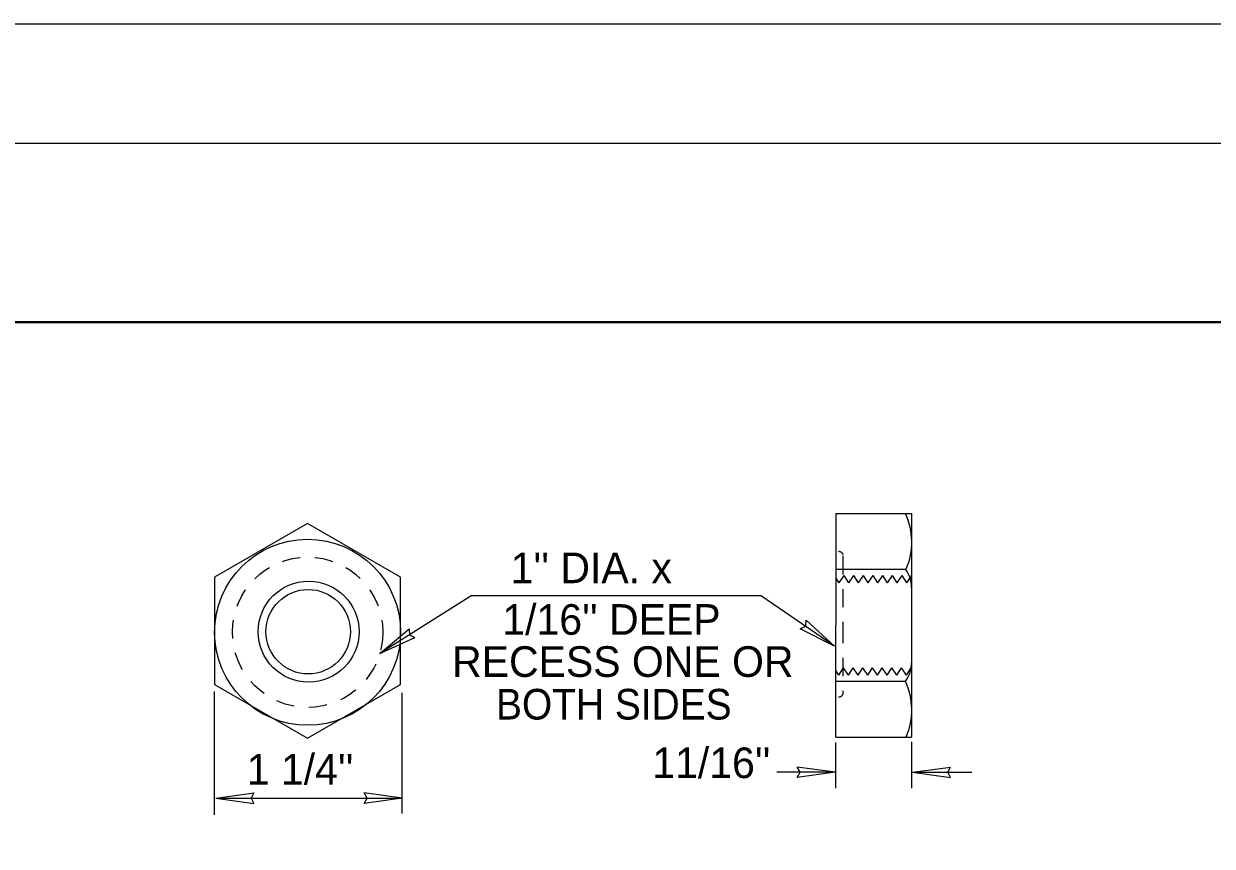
# Model space of a CAD drawing. Extents: x -13 to 934, y -9 to 295.
# Drawn here: x 825.81 to 875.6, y 221.15 to 255.61 of the extents above; entities that cross this region are included whole.
import ezdxf

# ---------------------------------------------------------------- set-up
doc = ezdxf.new("R2010")
doc.units = 0
doc.header["$LTSCALE"] = 0.51
doc.linetypes.add('LONG_DASHED', pattern=[7.5, 6, -1.5])
doc.linetypes.add('SHORT_DASHED', pattern=[2.7, 1.5, -1.2])
doc.layers.add('1', color=7, linetype='Continuous', lineweight=13)

msp = doc.modelspace()

# ---------------------------------------------------------------- linework, layer by layer
at = {"layer": '1'}
for p, q in [((569.7287, 255.6065), (929.7434, 255.6065)), ((859.9698, 232.1807), (859.8296, 232.3988)), ((859.9698, 232.1807), (860.1724, 232.4923)), ((860.375, 232.1807), (860.1724, 232.4923)), ((860.375, 232.1807), (860.5776, 232.4923)), ((860.7802, 232.1807), (860.5776, 232.4923)), ((860.7802, 232.1807), (860.9828, 232.4923)), ((861.1853, 232.1807), (860.9828, 232.4923)), ((861.1853, 232.1807), (861.3879, 232.4923)), ((861.5905, 232.1807), (861.3879, 232.4923)), ((861.5905, 232.1807), (861.7931, 232.4923)), ((861.9957, 232.1807), (861.7931, 232.4923)), ((861.9957, 232.1807), (862.1982, 232.4923)), ((862.4008, 232.1807), (862.1982, 232.4923)), ((862.4008, 232.1807), (862.6034, 232.4923)), ((862.806, 232.1807), (862.6034, 232.4923)), ((862.806, 232.1807), (863.0008, 232.4767)), ((844.5773, 231.6602), (840.7314, 229.2245)), ((844.5773, 231.6602), (856.6787, 231.6602)), ((859.7782, 229.5362), (856.6787, 231.6602)), ((859.9543, 228.316), (860.1568, 228.6277)), ((860.3594, 228.316), (860.1568, 228.6277)), ((860.3594, 228.316), (860.562, 228.6277)), ((860.7646, 228.316), (860.562, 228.6277)), ((860.7646, 228.316), (860.9672, 228.6277)), ((861.1698, 228.316), (860.9672, 228.6277)), ((861.1698, 228.316), (861.3723, 228.6277)), ((861.5749, 228.316), (861.3723, 228.6277)), ((861.5749, 228.316), (861.7775, 228.6277)), ((861.9801, 228.316), (861.7775, 228.6277)), ((861.9801, 228.316), (862.1827, 228.6277)), ((862.3852, 228.316), (862.1827, 228.6277)), ((862.3852, 228.316), (862.5878, 228.6277)), ((862.7904, 228.316), (862.5878, 228.6277)), ((862.7904, 228.316), (862.993, 228.6277)), ((859.8296, 228.0667), (859.8218, 228.0667)), ((859.9543, 228.316), (859.8296, 228.5108)), ((833.8054, 222.5666), (833.8054, 227.6296)), ((833.8054, 222.4698), (833.8054, 227.6296)), ((841.6594, 222.6289), (841.6594, 227.5751)), ((841.6594, 222.5211), (841.6594, 227.5751)), ((859.8346, 223.5885), (859.8346, 225.5022)), ((863.0136, 223.5885), (863.0136, 225.5278)), ((859.6807, 224.2472), (857.3573, 224.2472)), ((863.2001, 224.2472), (865.5236, 224.2472)), ((833.86, 223.1626), (841.6594, 223.1626))]:
    msp.add_line(p, q, dxfattribs=at)
at = {"layer": '1', "lineweight": 40}
msp.add_line((599.73, 243.1064), (924.7428, 243.1064), dxfattribs=at)
at = {"layer": '1', "lineweight": 25}
for p, q in [((859.8296, 235.087), (863.0008, 235.087)), ((859.8296, 235.087), (859.8296, 230.4197)), ((863.0008, 235.087), (863.0008, 225.7214)), ((859.8296, 232.7572), (862.7319, 232.7572)), ((859.7782, 229.537), (858.5883, 230.6177)), ((840.7323, 229.2237), (841.9602, 230.2608)), ((859.7782, 229.537), (858.3414, 230.2562)), ((859.8296, 225.7214), (859.8296, 230.412)), ((840.7323, 229.2237), (842.1947, 229.8915)), ((859.8296, 228.0667), (862.7475, 228.0667)), ((859.8296, 225.7214), (863.0008, 225.7214)), ((859.8086, 224.248), (858.2159, 224.4669)), ((859.8086, 224.248), (858.2159, 224.029)), ((863.0467, 224.248), (864.6394, 224.4669)), ((863.0467, 224.248), (864.6394, 224.029)), ((833.86, 223.1618), (835.4526, 223.3808)), ((833.86, 223.1618), (835.4526, 222.9429)), ((841.6594, 223.1634), (840.0668, 223.3823)), ((841.6594, 223.1634), (840.0668, 222.9444))]:
    msp.add_line(p, q, dxfattribs=at)
at = {"layer": '1', "linetype": 'SHORT_DASHED', "lineweight": 25}
for p, q in [((860.1282, 233.3017), (860.1282, 230.4344)), ((860.1282, 230.4197), (860.1282, 227.5524))]:
    msp.add_line(p, q, dxfattribs=at)
at = {"layer": '1', "lineweight": 25}
for points in [[(584.7295, 30.5978), (584.7295, 250.6065), (929.7434, 250.6065)], [(858.3414, 230.2562), (858.5673, 230.3692), (858.5883, 230.6177)], [(841.9602, 230.2608), (841.9742, 230.0083), (842.1947, 229.8915)], [(858.2159, 224.029), (858.3391, 224.2503), (858.2159, 224.4669)], [(864.6394, 224.029), (864.5163, 224.2503), (864.6394, 224.4669)], [(835.4526, 223.3808), (835.3295, 223.1595), (835.4526, 222.9429)], [(840.0668, 222.9444), (840.1899, 223.1658), (840.0668, 223.3823)]]:
    msp.add_lwpolyline(points, dxfattribs=at)
msp.add_lwpolyline([(841.5971, 227.9257), (841.5971, 232.4292), (837.7012, 234.6732), (833.8054, 232.4292), (833.8054, 227.9257), (837.7012, 225.6817)], close=True, dxfattribs=at)
for centre, radius in [((837.7012, 230.1151), 3.8958), ((837.7402, 230.1385), 2.1148), ((837.7246, 230.1385), 1.7688)]:
    msp.add_circle(centre, radius, dxfattribs=at)
at = {"layer": '1', "linetype": 'SHORT_DASHED'}
msp.add_circle((837.7012, 230.1151), 3.1505, dxfattribs=at)
at = {"layer": '1'}
for centre, radius, start, end in [((860.1038, 233.8903), 2.9055, 337.21502, 24.32303), ((861.7967, 232.0227), 1.2046, 358.24874, 37.57628), ((861.7967, 228.8013), 1.2046, 322.42372, 1.75126), ((860.1038, 226.8622), 2.9055, 337.21502, 24.32303)]:
    msp.add_arc(centre, radius, start, end, dxfattribs=at)
at = {"layer": '1', "linetype": 'LONG_DASHED', "lineweight": 25}
for centre, start, end in [((859.9495, 233.2941), 15.02707, 92.65656), ((859.9495, 227.6044), 267.34344, 344.97293)]:
    msp.add_arc(centre, 0.2001, start, end, dxfattribs=at)

# ---------------------------------------------------------------- texts
at = {"layer": '1'}
for s, p in [("1'' DIA. x", (846.2057, 232.1706)), ("1/16'' DEEP", (845.8598, 230.0083)), ('RECESS ONE OR ', (843.7551, 228.2453)), ("1 1/4''", (835.1519, 223.7333)), ("11/16''", (852.1432, 224.0038))]:
    msp.add_text(s, height=1.283, dxfattribs=at).set_placement(p)
at = {"layer": '1', "width": 0.95}
msp.add_text('BOTH SIDES', height=1.283, dxfattribs=at).set_placement((845.5928, 226.4584))

doc.saveas('drawing.dxf')
